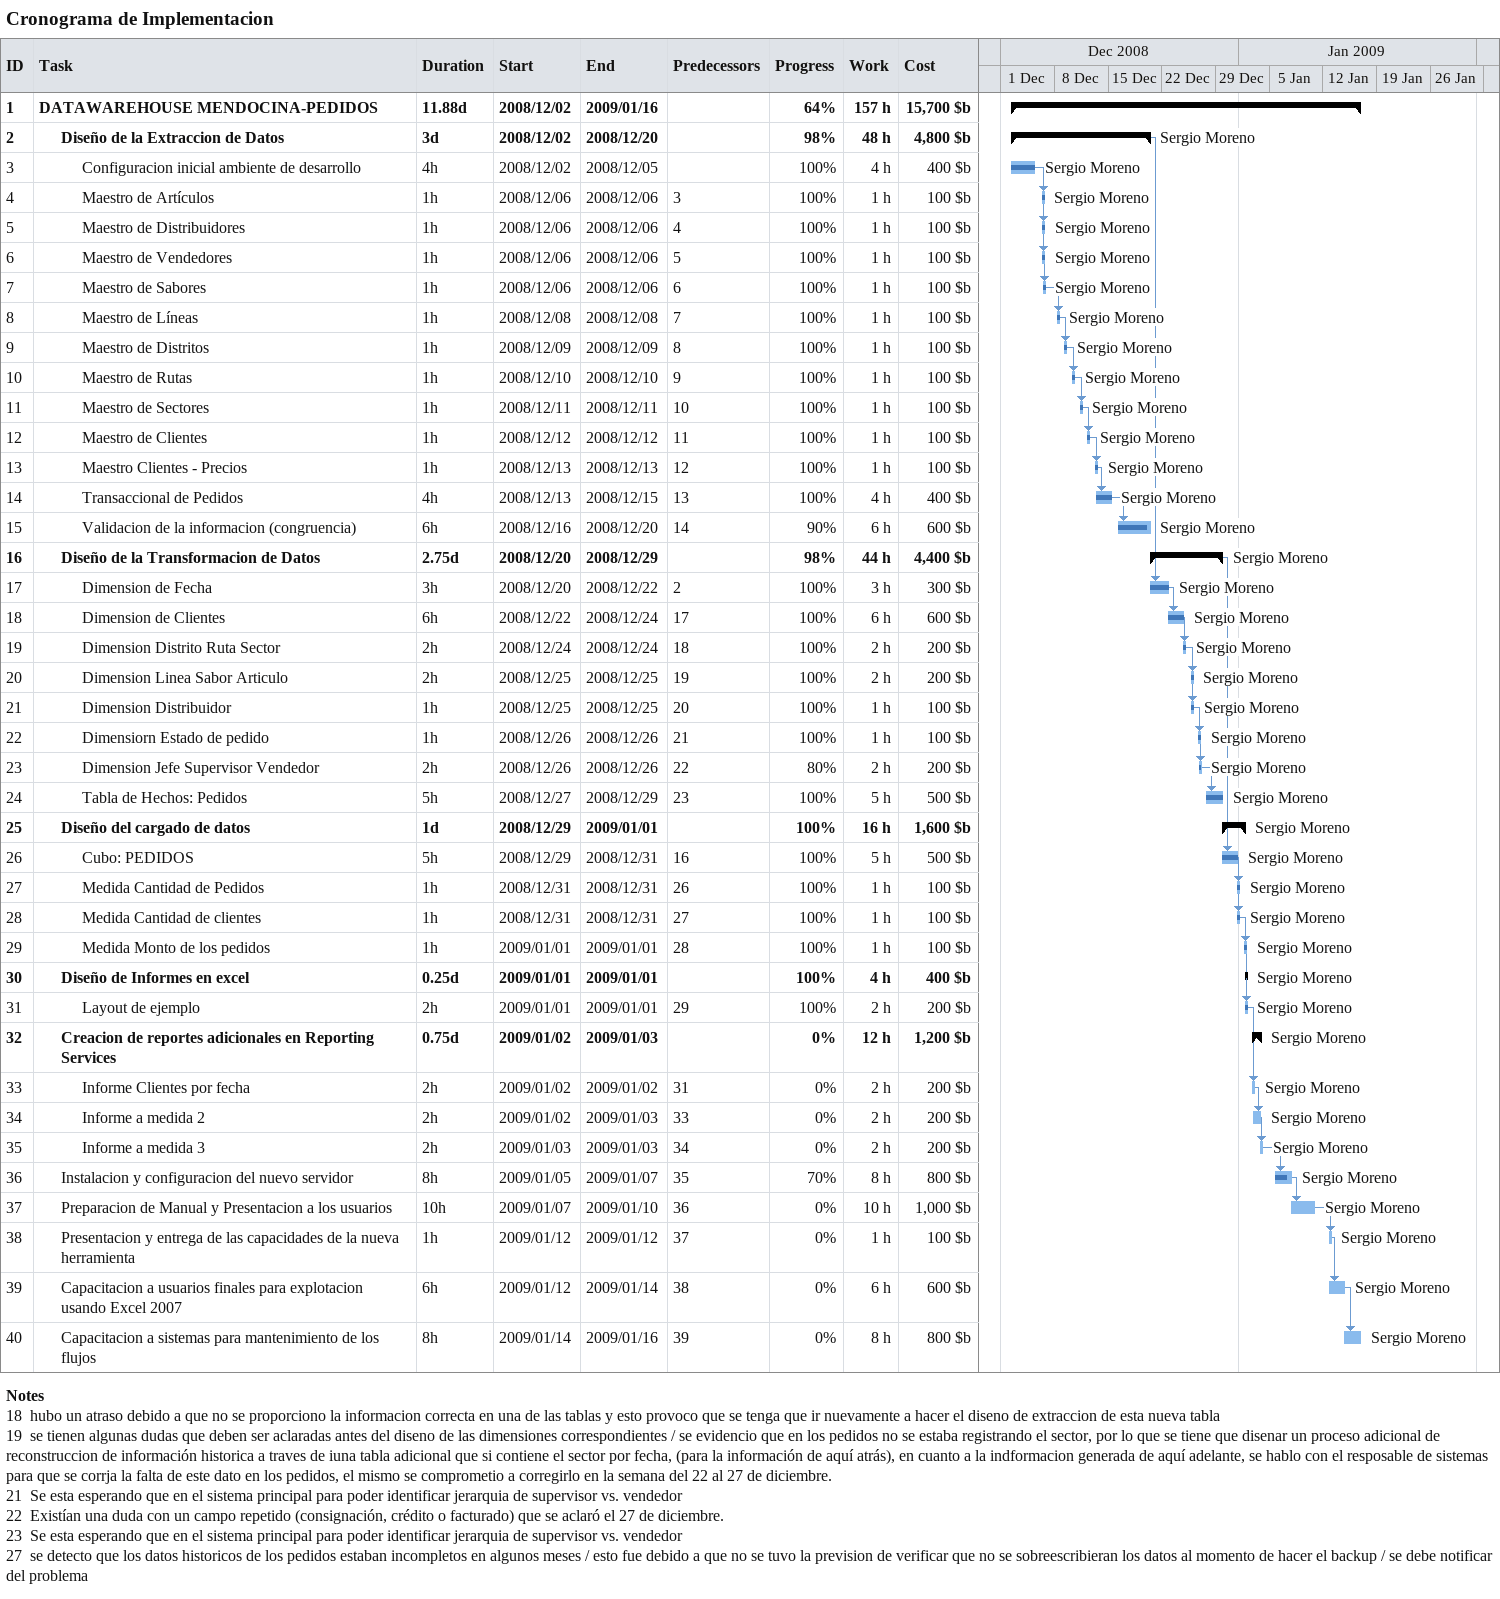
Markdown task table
Cronograma de Implementacion

| ID | Level | Task | Duration | Start | Finish | Predecessors | Resources | % complete | Work (h) | Cost ($b) |
|---|---|---|---|---|---|---|---|---|---|---|
| 1 | 1 | **DATAWAREHOUSE MENDOCINA-PEDIDOS** | 11.88d | 2008-12-02 | 2009-01-16 |  |  | 64 | 157 | 15700 |
| 2 | 2 | **Diseño de la Extraccion de Datos** | 3d | 2008-12-02 | 2008-12-20 |  | Sergio Moreno | 98 | 48 | 4800 |
| 3 | 3 | Configuracion inicial ambiente de desarrollo | 4h | 2008-12-02 | 2008-12-05 |  | Sergio Moreno | 100 | 4 | 400 |
| 4 | 3 | Maestro de Artículos | 1h | 2008-12-06 | 2008-12-06 | 3 | Sergio Moreno | 100 | 1 | 100 |
| 5 | 3 | Maestro de Distribuidores | 1h | 2008-12-06 | 2008-12-06 | 4 | Sergio Moreno | 100 | 1 | 100 |
| 6 | 3 | Maestro de Vendedores | 1h | 2008-12-06 | 2008-12-06 | 5 | Sergio Moreno | 100 | 1 | 100 |
| 7 | 3 | Maestro de Sabores | 1h | 2008-12-06 | 2008-12-06 | 6 | Sergio Moreno | 100 | 1 | 100 |
| 8 | 3 | Maestro de Líneas | 1h | 2008-12-08 | 2008-12-08 | 7 | Sergio Moreno | 100 | 1 | 100 |
| 9 | 3 | Maestro de Distritos | 1h | 2008-12-09 | 2008-12-09 | 8 | Sergio Moreno | 100 | 1 | 100 |
| 10 | 3 | Maestro de Rutas | 1h | 2008-12-10 | 2008-12-10 | 9 | Sergio Moreno | 100 | 1 | 100 |
| 11 | 3 | Maestro de Sectores | 1h | 2008-12-11 | 2008-12-11 | 10 | Sergio Moreno | 100 | 1 | 100 |
| 12 | 3 | Maestro de Clientes | 1h | 2008-12-12 | 2008-12-12 | 11 | Sergio Moreno | 100 | 1 | 100 |
| 13 | 3 | Maestro Clientes - Precios | 1h | 2008-12-13 | 2008-12-13 | 12 | Sergio Moreno | 100 | 1 | 100 |
| 14 | 3 | Transaccional de Pedidos | 4h | 2008-12-13 | 2008-12-15 | 13 | Sergio Moreno | 100 | 4 | 400 |
| 15 | 3 | Validacion de la informacion (congruencia) | 6h | 2008-12-16 | 2008-12-20 | 14 | Sergio Moreno | 90 | 6 | 600 |
| 16 | 2 | **Diseño de la Transformacion de Datos** | 2.75d | 2008-12-20 | 2008-12-29 |  | Sergio Moreno | 98 | 44 | 4400 |
| 17 | 3 | Dimension de Fecha | 3h | 2008-12-20 | 2008-12-22 | 2 | Sergio Moreno | 100 | 3 | 300 |
| 18 | 3 | Dimension de Clientes | 6h | 2008-12-22 | 2008-12-24 | 17 | Sergio Moreno | 100 | 6 | 600 |
| 19 | 3 | Dimension Distrito Ruta Sector | 2h | 2008-12-24 | 2008-12-24 | 18 | Sergio Moreno | 100 | 2 | 200 |
| 20 | 3 | Dimension Linea Sabor Articulo | 2h | 2008-12-25 | 2008-12-25 | 19 | Sergio Moreno | 100 | 2 | 200 |
| 21 | 3 | Dimension Distribuidor | 1h | 2008-12-25 | 2008-12-25 | 20 | Sergio Moreno | 100 | 1 | 100 |
| 22 | 3 | Dimensiorn Estado de pedido | 1h | 2008-12-26 | 2008-12-26 | 21 | Sergio Moreno | 100 | 1 | 100 |
| 23 | 3 | Dimension Jefe Supervisor Vendedor | 2h | 2008-12-26 | 2008-12-26 | 22 | Sergio Moreno | 80 | 2 | 200 |
| 24 | 3 | Tabla de Hechos: Pedidos | 5h | 2008-12-27 | 2008-12-29 | 23 | Sergio Moreno | 100 | 5 | 500 |
| 25 | 2 | **Diseño del cargado de datos** | 1d | 2008-12-29 | 2009-01-01 |  | Sergio Moreno | 100 | 16 | 1600 |
| 26 | 3 | Cubo: PEDIDOS | 5h | 2008-12-29 | 2008-12-31 | 16 | Sergio Moreno | 100 | 5 | 500 |
| 27 | 3 | Medida Cantidad de Pedidos | 1h | 2008-12-31 | 2008-12-31 | 26 | Sergio Moreno | 100 | 1 | 100 |
| 28 | 3 | Medida Cantidad de clientes | 1h | 2008-12-31 | 2008-12-31 | 27 | Sergio Moreno | 100 | 1 | 100 |
| 29 | 3 | Medida Monto de los pedidos | 1h | 2009-01-01 | 2009-01-01 | 28 | Sergio Moreno | 100 | 1 | 100 |
| 30 | 2 | **Diseño de Informes en excel** | 0.25d | 2009-01-01 | 2009-01-01 |  | Sergio Moreno | 100 | 4 | 400 |
| 31 | 3 | Layout de ejemplo | 2h | 2009-01-01 | 2009-01-01 | 29 | Sergio Moreno | 100 | 2 | 200 |
| 32 | 2 | **Creacion de reportes adicionales en Reporting Services** | 0.75d | 2009-01-02 | 2009-01-03 |  | Sergio Moreno | 0 | 12 | 1200 |
| 33 | 3 | Informe Clientes por fecha | 2h | 2009-01-02 | 2009-01-02 | 31 | Sergio Moreno | 0 | 2 | 200 |
| 34 | 3 | Informe a medida 2 | 2h | 2009-01-02 | 2009-01-03 | 33 | Sergio Moreno | 0 | 2 | 200 |
| 35 | 3 | Informe a medida 3 | 2h | 2009-01-03 | 2009-01-03 | 34 | Sergio Moreno | 0 | 2 | 200 |
| 36 | 2 | Instalacion y configuracion del nuevo servidor | 8h | 2009-01-05 | 2009-01-07 | 35 | Sergio Moreno | 70 | 8 | 800 |
| 37 | 2 | Preparacion de Manual y Presentacion a los usuarios | 10h | 2009-01-07 | 2009-01-10 | 36 | Sergio Moreno | 0 | 10 | 1000 |
| 38 | 2 | Presentacion y entrega de las capacidades de la nueva herramienta | 1h | 2009-01-12 | 2009-01-12 | 37 | Sergio Moreno | 0 | 1 | 100 |
| 39 | 2 | Capacitacion a usuarios finales para explotacion usando Excel 2007 | 6h | 2009-01-12 | 2009-01-14 | 38 | Sergio Moreno | 0 | 6 | 600 |
| 40 | 2 | Capacitacion a sistemas para mantenimiento de los flujos | 8h | 2009-01-14 | 2009-01-16 | 39 | Sergio Moreno | 0 | 8 | 800 |

Notes
- 18: hubo un atraso debido a que no se proporciono la informacion correcta en una de las tablas y esto provoco que se tenga que ir nuevamente a hacer el diseno de extraccion de esta nueva tabla
- 19: se tienen algunas dudas que deben ser aclaradas antes del diseno de las dimensiones correspondientes / se evidencio que en los pedidos no se estaba registrando el sector, por lo que se tiene que disenar un proceso adicional de reconstruccion de información historica a traves de iuna tabla adicional que si contiene el sector por fecha, (para la información de aquí atrás), en cuanto a la indformacion generada de aquí adelante, se hablo con el resposable de sistemas para que se corrja la falta de este dato en los pedidos, el mismo se comprometio a corregirlo en la semana del 22 al 27 de diciembre.
- 21: Se esta esperando que en el sistema principal para poder identificar jerarquia de supervisor vs. vendedor
- 22: Existían una duda con un campo repetido (consignación, crédito o facturado) que se aclaró el 27 de diciembre.
- 23: Se esta esperando que en el sistema principal para poder identificar jerarquia de supervisor vs. vendedor
- 27: se detecto que los datos historicos de los pedidos estaban incompletos en algunos meses / esto fue debido a que no se tuvo la prevision de verificar que no se sobreescribieran los datos al momento de hacer el backup / se debe notificar del problema
